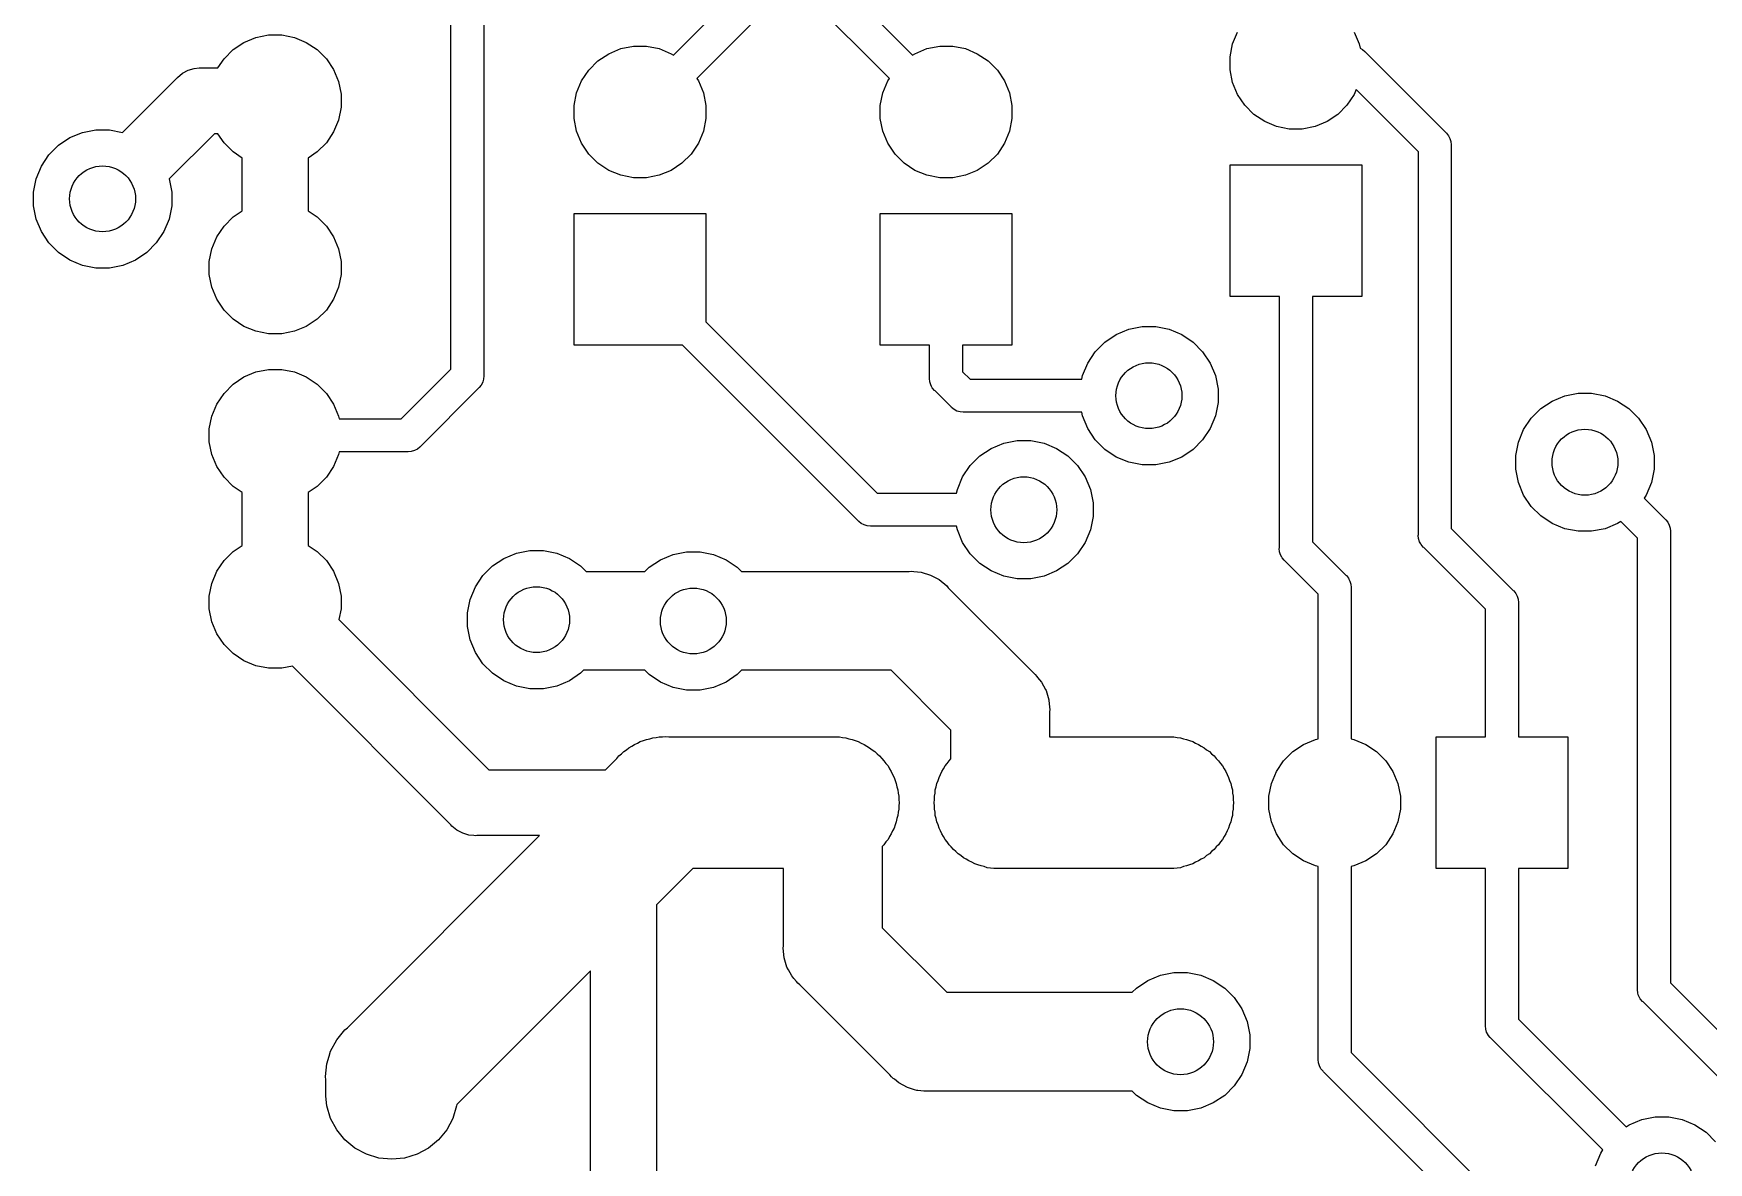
# Model space of a CAD drawing. Extents: x 3.33 to 7.29, y -2.55 to 0.23.
# Drawn here: x 3.331 to 4.333, y -1.38 to -0.705 of the extents above; entities that cross this region are included whole.
import ezdxf

# ---------------------------------------------------------------- set-up
doc = ezdxf.new("R2010")
doc.units = 0
doc.header["$MEASUREMENT"] = 0
doc.layers.add('BLACK', color=7, linetype='CONTINUOUS')

msp = doc.modelspace()

# ---------------------------------------------------------------- linework, layer by layer
at = {"layer": 'BLACK', "linetype": 'CONTINUOUS'}
for p, q in [((3.7137, -0.7184), (3.774, -0.6581)), ((3.7937, -0.6554), (3.8567, -0.7184)), ((3.7852, -0.6747), (3.7277, -0.7323)), ((3.8428, -0.7323), (3.7852, -0.6747)), ((3.5807, -0.9062), (3.5807, -0.6942)), ((3.6004, -0.6978), (3.6004, -0.9098)), ((3.4505, -0.7151), (3.4569, -0.7108)), ((3.4569, -0.7108), (3.4641, -0.7078)), ((3.4641, -0.7078), (3.4717, -0.7063)), ((3.4717, -0.7063), (3.4795, -0.7063)), ((3.4795, -0.7063), (3.4871, -0.7078)), ((3.4871, -0.7078), (3.4942, -0.7108)), ((3.4942, -0.7108), (3.5007, -0.7151)), ((4.048, -0.7117), (4.0509, -0.7046)), ((4.1207, -0.7046), (4.1237, -0.7117)), ((3.4414, -0.726), (3.445, -0.7206)), ((3.445, -0.7206), (3.4505, -0.7151)), ((3.5007, -0.7151), (3.5062, -0.7206)), ((3.5062, -0.7206), (3.5105, -0.727)), ((3.6686, -0.7218), (3.6751, -0.7175)), ((3.6751, -0.7175), (3.6822, -0.7145)), ((3.6822, -0.7145), (3.6898, -0.713)), ((3.6898, -0.713), (3.6976, -0.713)), ((3.6976, -0.713), (3.7052, -0.7145)), ((3.7052, -0.7145), (3.7123, -0.7175)), ((3.7123, -0.7175), (3.7137, -0.7184)), ((3.8567, -0.7184), (3.8581, -0.7175)), ((3.8581, -0.7175), (3.8653, -0.7145)), ((3.8653, -0.7145), (3.8729, -0.713)), ((3.8729, -0.713), (3.8807, -0.713)), ((3.8807, -0.713), (3.8883, -0.7145)), ((3.8883, -0.7145), (3.8954, -0.7175)), ((3.8954, -0.7175), (3.9019, -0.7218)), ((4.0465, -0.7194), (4.048, -0.7117)), ((4.0465, -0.7271), (4.0465, -0.7194)), ((4.1237, -0.7117), (4.1242, -0.7143)), ((4.1242, -0.7143), (4.1256, -0.715)), ((4.1256, -0.715), (4.1271, -0.7162)), ((4.1271, -0.7162), (4.1274, -0.7166)), ((4.1274, -0.7166), (4.1755, -0.7647)), ((3.4171, -0.7317), (3.4201, -0.7292)), ((3.4201, -0.7292), (3.4235, -0.7274)), ((3.4235, -0.7274), (3.4272, -0.7263)), ((3.4272, -0.7263), (3.4301, -0.726)), ((3.4301, -0.726), (3.4311, -0.7259)), ((3.4301, -0.726), (3.4301, -0.726)), ((3.4311, -0.7259), (3.4321, -0.726)), ((3.4321, -0.726), (3.4414, -0.726)), ((3.5105, -0.727), (3.5135, -0.7342)), ((3.6588, -0.7337), (3.6631, -0.7273)), ((3.6631, -0.7273), (3.6686, -0.7218)), ((3.9019, -0.7218), (3.9074, -0.7273)), ((3.9074, -0.7273), (3.9117, -0.7337)), ((4.048, -0.7347), (4.0465, -0.7271)), ((3.3844, -0.7646), (3.4165, -0.7324)), ((3.4165, -0.7324), (3.4171, -0.7317)), ((3.5135, -0.7342), (3.515, -0.7418)), ((3.6543, -0.7485), (3.6558, -0.7409)), ((3.6558, -0.7409), (3.6588, -0.7337)), ((3.7277, -0.7323), (3.7286, -0.7337)), ((3.7286, -0.7337), (3.7316, -0.7409)), ((3.7316, -0.7409), (3.7331, -0.7485)), ((3.8374, -0.7485), (3.8389, -0.7409)), ((3.8389, -0.7409), (3.8419, -0.7337)), ((3.8419, -0.7337), (3.8428, -0.7323)), ((3.9117, -0.7337), (3.9146, -0.7409)), ((3.9146, -0.7409), (3.9161, -0.7485)), ((4.0509, -0.7419), (4.048, -0.7347)), ((4.1219, -0.739), (4.1207, -0.7419)), ((4.1591, -0.7761), (4.1219, -0.739)), ((3.515, -0.7495), (3.5135, -0.7572)), ((3.515, -0.7418), (3.515, -0.7495)), ((3.6543, -0.7562), (3.6543, -0.7485)), ((3.7331, -0.7485), (3.7331, -0.7562)), ((3.8374, -0.7562), (3.8374, -0.7485)), ((3.9161, -0.7485), (3.9161, -0.7562)), ((4.0553, -0.7483), (4.0509, -0.7419)), ((4.0607, -0.7538), (4.0553, -0.7483)), ((4.1164, -0.7483), (4.1109, -0.7538)), ((4.1207, -0.7419), (4.1164, -0.7483)), ((3.5135, -0.7572), (3.5105, -0.7643)), ((3.6558, -0.7638), (3.6543, -0.7562)), ((3.7331, -0.7562), (3.7316, -0.7638)), ((3.8389, -0.7638), (3.8374, -0.7562)), ((3.9161, -0.7562), (3.9146, -0.7638)), ((4.0672, -0.7581), (4.0607, -0.7538)), ((4.0743, -0.7611), (4.0672, -0.7581)), ((4.0819, -0.7626), (4.0743, -0.7611)), ((4.0973, -0.7611), (4.0897, -0.7626)), ((4.1045, -0.7581), (4.0973, -0.7611)), ((4.1109, -0.7538), (4.1045, -0.7581)), ((3.3461, -0.7722), (3.3529, -0.7677)), ((3.3529, -0.7677), (3.3604, -0.7646)), ((3.3604, -0.7646), (3.3684, -0.763)), ((3.3684, -0.763), (3.3765, -0.763)), ((3.3765, -0.763), (3.3844, -0.7646)), ((3.4393, -0.7654), (3.4122, -0.7924)), ((3.4414, -0.7654), (3.4393, -0.7654)), ((3.445, -0.7708), (3.4414, -0.7654)), ((3.4505, -0.7762), (3.445, -0.7708)), ((3.5062, -0.7708), (3.5007, -0.7762)), ((3.5105, -0.7643), (3.5062, -0.7708)), ((3.6588, -0.771), (3.6558, -0.7638)), ((3.6631, -0.7775), (3.6588, -0.771)), ((3.7286, -0.771), (3.7243, -0.7775)), ((3.7316, -0.7638), (3.7286, -0.771)), ((3.8419, -0.771), (3.8389, -0.7638)), ((3.8462, -0.7775), (3.8419, -0.771)), ((3.9117, -0.771), (3.9074, -0.7775)), ((3.9146, -0.7638), (3.9117, -0.771)), ((4.0897, -0.7626), (4.0819, -0.7626)), ((4.1755, -0.7647), (4.1759, -0.7651)), ((4.1759, -0.7651), (4.1771, -0.7666)), ((4.1771, -0.7666), (4.178, -0.7683)), ((4.178, -0.7683), (4.1786, -0.7701)), ((4.1786, -0.7701), (4.1788, -0.772)), ((3.3358, -0.7847), (3.3403, -0.778)), ((3.3403, -0.778), (3.3461, -0.7722)), ((3.4559, -0.7799), (3.4505, -0.7762)), ((3.4559, -0.8115), (3.4559, -0.7799)), ((3.5007, -0.7762), (3.4953, -0.7799)), ((3.4953, -0.7799), (3.4953, -0.8115)), ((3.6686, -0.7829), (3.6631, -0.7775)), ((3.7243, -0.7775), (3.7188, -0.7829)), ((3.8517, -0.7829), (3.8462, -0.7775)), ((3.9074, -0.7775), (3.9019, -0.7829)), ((4.1591, -1.005), (4.1591, -0.7761)), ((4.1788, -0.772), (4.1787, -0.7725)), ((4.1787, -0.7725), (4.1787, -1.0014)), ((3.3327, -0.7923), (3.3358, -0.7847)), ((3.6751, -0.7873), (3.6686, -0.7829)), ((3.6822, -0.7902), (3.6751, -0.7873)), ((3.6898, -0.7917), (3.6822, -0.7902)), ((3.7052, -0.7902), (3.6976, -0.7917)), ((3.7123, -0.7873), (3.7052, -0.7902)), ((3.7188, -0.7829), (3.7123, -0.7873)), ((3.8581, -0.7873), (3.8517, -0.7829)), ((3.8653, -0.7902), (3.8581, -0.7873)), ((3.8729, -0.7917), (3.8653, -0.7902)), ((3.8883, -0.7902), (3.8807, -0.7917)), ((3.8954, -0.7873), (3.8883, -0.7902)), ((3.9019, -0.7829), (3.8954, -0.7873)), ((4.0465, -0.8626), (4.0465, -0.7839)), ((4.0465, -0.7839), (4.1252, -0.7839)), ((4.1252, -0.7839), (4.1252, -0.8626)), ((3.3311, -0.8003), (3.3327, -0.7923)), ((3.3311, -0.8084), (3.3311, -0.8003)), ((3.4122, -0.7924), (3.4138, -0.8003)), ((3.4138, -0.8003), (3.4138, -0.8084)), ((3.6976, -0.7917), (3.6898, -0.7917)), ((3.8807, -0.7917), (3.8729, -0.7917)), ((3.3327, -0.8164), (3.3311, -0.8084)), ((3.4138, -0.8084), (3.4122, -0.8164)), ((3.3358, -0.8239), (3.3327, -0.8164)), ((3.4122, -0.8164), (3.4091, -0.8239)), ((3.4407, -0.827), (3.445, -0.8206)), ((3.445, -0.8206), (3.4505, -0.8151)), ((3.4505, -0.8151), (3.4559, -0.8115)), ((3.4953, -0.8115), (3.5007, -0.8151)), ((3.5007, -0.8151), (3.5062, -0.8206)), ((3.5062, -0.8206), (3.5105, -0.827)), ((3.6543, -0.8917), (3.6543, -0.813)), ((3.6543, -0.813), (3.7331, -0.813)), ((3.7331, -0.813), (3.7331, -0.8778)), ((3.8374, -0.8917), (3.8374, -0.813)), ((3.8374, -0.813), (3.9161, -0.813)), ((3.9161, -0.813), (3.9161, -0.8917)), ((3.3403, -0.8307), (3.3358, -0.8239)), ((3.3461, -0.8364), (3.3403, -0.8307)), ((3.4045, -0.8307), (3.3988, -0.8364)), ((3.4091, -0.8239), (3.4045, -0.8307)), ((3.4377, -0.8342), (3.4407, -0.827)), ((3.5105, -0.827), (3.5135, -0.8342)), ((3.3529, -0.841), (3.3461, -0.8364)), ((3.3604, -0.8441), (3.3529, -0.841)), ((3.392, -0.841), (3.3845, -0.8441)), ((3.3988, -0.8364), (3.392, -0.841)), ((3.4362, -0.8418), (3.4377, -0.8342)), ((3.5135, -0.8342), (3.515, -0.8418)), ((3.3684, -0.8457), (3.3604, -0.8441)), ((3.3765, -0.8457), (3.3684, -0.8457)), ((3.3845, -0.8441), (3.3765, -0.8457)), ((3.4362, -0.8495), (3.4362, -0.8418)), ((3.4377, -0.8572), (3.4362, -0.8495)), ((3.515, -0.8495), (3.5135, -0.8572)), ((3.515, -0.8418), (3.515, -0.8495)), ((3.4407, -0.8643), (3.4377, -0.8572)), ((3.5135, -0.8572), (3.5105, -0.8643)), ((3.445, -0.8708), (3.4407, -0.8643)), ((3.4505, -0.8762), (3.445, -0.8708)), ((3.5062, -0.8708), (3.5007, -0.8762)), ((3.5105, -0.8643), (3.5062, -0.8708)), ((4.076, -0.8626), (4.0465, -0.8626)), ((4.076, -1.0129), (4.076, -0.8626)), ((4.1252, -0.8626), (4.0957, -0.8626)), ((4.0957, -0.8626), (4.0957, -1.0093)), ((3.4569, -0.8806), (3.4505, -0.8762)), ((3.4641, -0.8835), (3.4569, -0.8806)), ((3.4942, -0.8806), (3.4871, -0.8835)), ((3.5007, -0.8762), (3.4942, -0.8806)), ((3.7331, -0.8778), (3.8356, -0.9803)), ((3.986, -0.8823), (3.994, -0.8807)), ((3.994, -0.8807), (4.0021, -0.8807)), ((4.0021, -0.8807), (4.0101, -0.8823)), ((3.4717, -0.885), (3.4641, -0.8835)), ((3.4795, -0.885), (3.4717, -0.885)), ((3.4871, -0.8835), (3.4795, -0.885)), ((3.9659, -0.8957), (3.9717, -0.8899)), ((3.9717, -0.8899), (3.9785, -0.8854)), ((3.9785, -0.8854), (3.986, -0.8823)), ((4.0101, -0.8823), (4.0176, -0.8854)), ((4.0176, -0.8854), (4.0244, -0.8899)), ((4.0244, -0.8899), (4.0301, -0.8957)), ((3.7191, -0.8917), (3.6543, -0.8917)), ((3.8242, -0.9968), (3.7191, -0.8917)), ((3.8669, -0.8917), (3.8374, -0.8917)), ((3.8669, -0.9113), (3.8669, -0.8917)), ((3.9161, -0.8917), (3.8866, -0.8917)), ((3.8866, -0.8917), (3.8866, -0.9077)), ((3.9614, -0.9025), (3.9659, -0.8957)), ((4.0301, -0.8957), (4.0347, -0.9025)), ((3.4505, -0.9151), (3.4569, -0.9108)), ((3.4569, -0.9108), (3.4641, -0.9078)), ((3.4641, -0.9078), (3.4717, -0.9063)), ((3.4717, -0.9063), (3.4795, -0.9063)), ((3.4795, -0.9063), (3.4871, -0.9078)), ((3.4871, -0.9078), (3.4942, -0.9108)), ((3.4942, -0.9108), (3.5007, -0.9151)), ((3.551, -0.9358), (3.5807, -0.9062)), ((3.6004, -0.9102), (3.6002, -0.9122)), ((3.6004, -0.9098), (3.6004, -0.9102)), ((3.8669, -0.9118), (3.8669, -0.9113)), ((3.8866, -0.9077), (3.8911, -0.9122)), ((3.9578, -0.9122), (3.9583, -0.91)), ((3.9583, -0.91), (3.9614, -0.9025)), ((4.0347, -0.9025), (4.0378, -0.91)), ((4.0378, -0.91), (4.0394, -0.918)), ((3.4407, -0.927), (3.445, -0.9206)), ((3.445, -0.9206), (3.4505, -0.9151)), ((3.5007, -0.9151), (3.5062, -0.9206)), ((3.5062, -0.9206), (3.5105, -0.927)), ((3.5972, -0.9175), (3.5624, -0.9523)), ((3.5975, -0.9172), (3.5972, -0.9175)), ((3.5988, -0.9157), (3.5975, -0.9172)), ((3.5997, -0.914), (3.5988, -0.9157)), ((3.5998, -0.9137), (3.5997, -0.914)), ((3.6002, -0.9122), (3.5998, -0.9137)), ((3.8671, -0.9137), (3.8669, -0.9118)), ((3.8676, -0.9156), (3.8671, -0.9137)), ((3.8681, -0.9166), (3.8676, -0.9156)), ((3.8685, -0.9173), (3.8681, -0.9166)), ((3.8698, -0.9188), (3.8685, -0.9173)), ((3.8702, -0.9191), (3.8698, -0.9188)), ((3.8797, -0.9287), (3.8702, -0.9191)), ((3.8911, -0.9122), (3.9578, -0.9122)), ((4.0394, -0.918), (4.0394, -0.9261)), ((4.2466, -0.9221), (4.2546, -0.9205)), ((4.2546, -0.9205), (4.2627, -0.9205)), ((4.2627, -0.9205), (4.2707, -0.9221)), ((3.4377, -0.9342), (3.4407, -0.927)), ((3.5105, -0.927), (3.5135, -0.9342)), ((3.88, -0.929), (3.8797, -0.9287)), ((3.8815, -0.9303), (3.88, -0.929)), ((3.8832, -0.9312), (3.8815, -0.9303)), ((3.8841, -0.9315), (3.8832, -0.9312)), ((4.0394, -0.9261), (4.0378, -0.9341)), ((4.2265, -0.9355), (4.2323, -0.9297)), ((4.2323, -0.9297), (4.2391, -0.9252)), ((4.2391, -0.9252), (4.2466, -0.9221)), ((4.2707, -0.9221), (4.2782, -0.9252)), ((4.2782, -0.9252), (4.285, -0.9297)), ((4.285, -0.9297), (4.2908, -0.9355)), ((3.4362, -0.9418), (3.4377, -0.9342)), ((3.5135, -0.9342), (3.5138, -0.9358)), ((3.5138, -0.9358), (3.551, -0.9358)), ((3.8851, -0.9317), (3.8841, -0.9315)), ((3.887, -0.9319), (3.8851, -0.9317)), ((3.8875, -0.9319), (3.887, -0.9319)), ((3.9578, -0.9319), (3.8875, -0.9319)), ((3.9583, -0.9341), (3.9578, -0.9319)), ((3.9614, -0.9416), (3.9583, -0.9341)), ((4.0378, -0.9341), (4.0347, -0.9416)), ((4.222, -0.9422), (4.2265, -0.9355)), ((4.2908, -0.9355), (4.2953, -0.9422)), ((3.4362, -0.9495), (3.4362, -0.9418)), ((3.4377, -0.9572), (3.4362, -0.9495)), ((3.9036, -0.9535), (3.9112, -0.9504)), ((3.9112, -0.9504), (3.9192, -0.9488)), ((3.9192, -0.9488), (3.9273, -0.9488)), ((3.9273, -0.9488), (3.9353, -0.9504)), ((3.9353, -0.9504), (3.9428, -0.9535)), ((3.9659, -0.9484), (3.9614, -0.9416)), ((3.9717, -0.9542), (3.9659, -0.9484)), ((4.0301, -0.9484), (4.0244, -0.9542)), ((4.0347, -0.9416), (4.0301, -0.9484)), ((4.2173, -0.9577), (4.2189, -0.9498)), ((4.2189, -0.9498), (4.222, -0.9422)), ((4.2953, -0.9422), (4.2984, -0.9498)), ((4.2984, -0.9498), (4.3, -0.9577)), ((3.4407, -0.9643), (3.4377, -0.9572)), ((3.5135, -0.9572), (3.5105, -0.9643)), ((3.5138, -0.9555), (3.5135, -0.9572)), ((3.5546, -0.9555), (3.5138, -0.9555)), ((3.5551, -0.9556), (3.5546, -0.9555)), ((3.557, -0.9554), (3.5551, -0.9556)), ((3.5589, -0.9548), (3.557, -0.9554)), ((3.5606, -0.9539), (3.5589, -0.9548)), ((3.5621, -0.9527), (3.5606, -0.9539)), ((3.5624, -0.9523), (3.5621, -0.9527)), ((3.8911, -0.9638), (3.8969, -0.958)), ((3.8969, -0.958), (3.9036, -0.9535)), ((3.9428, -0.9535), (3.9496, -0.958)), ((3.9496, -0.958), (3.9553, -0.9638)), ((3.9785, -0.9587), (3.9717, -0.9542)), ((3.986, -0.9618), (3.9785, -0.9587)), ((4.0176, -0.9587), (4.0101, -0.9618)), ((4.0244, -0.9542), (4.0176, -0.9587)), ((4.2173, -0.9659), (4.2173, -0.9577)), ((4.3, -0.9577), (4.3, -0.9659)), ((3.445, -0.9708), (3.4407, -0.9643)), ((3.4505, -0.9762), (3.445, -0.9708)), ((3.5062, -0.9708), (3.5007, -0.9762)), ((3.5105, -0.9643), (3.5062, -0.9708)), ((3.8835, -0.9781), (3.8866, -0.9706)), ((3.8866, -0.9706), (3.8911, -0.9638)), ((3.9553, -0.9638), (3.9599, -0.9706)), ((3.9599, -0.9706), (3.963, -0.9781)), ((3.994, -0.9634), (3.986, -0.9618)), ((4.0021, -0.9634), (3.994, -0.9634)), ((4.0101, -0.9618), (4.0021, -0.9634)), ((4.2189, -0.9739), (4.2173, -0.9659)), ((4.3, -0.9659), (4.2984, -0.9739)), ((3.4559, -0.9799), (3.4505, -0.9762)), ((3.4559, -1.0115), (3.4559, -0.9799)), ((3.5007, -0.9762), (3.4953, -0.9799)), ((3.4953, -0.9799), (3.4953, -1.0115)), ((3.8356, -0.9803), (3.883, -0.9803)), ((3.883, -0.9803), (3.8835, -0.9781)), ((3.963, -0.9781), (3.9646, -0.9861)), ((4.222, -0.9814), (4.2189, -0.9739)), ((4.2265, -0.9882), (4.222, -0.9814)), ((4.2953, -0.9814), (4.294, -0.9833)), ((4.2984, -0.9739), (4.2953, -0.9814)), ((3.9646, -0.9861), (3.9646, -0.9942)), ((4.2323, -0.9939), (4.2265, -0.9882)), ((4.294, -0.9833), (4.3066, -0.9958)), ((3.8245, -0.9972), (3.8242, -0.9968)), ((3.826, -0.9984), (3.8245, -0.9972)), ((3.8277, -0.9993), (3.826, -0.9984)), ((3.8296, -0.9999), (3.8277, -0.9993)), ((3.8315, -1.0001), (3.8296, -0.9999)), ((3.832, -1), (3.8315, -1.0001)), ((3.883, -1), (3.832, -1)), ((3.8835, -1.0022), (3.883, -1)), ((3.9646, -0.9942), (3.963, -1.0022)), ((4.1787, -1.0014), (4.2157, -1.0384)), ((4.2391, -0.9984), (4.2323, -0.9939)), ((4.2466, -1.0016), (4.2391, -0.9984)), ((4.2782, -0.9984), (4.2707, -1.0016)), ((4.2801, -0.9972), (4.2782, -0.9984)), ((4.2902, -1.0072), (4.2801, -0.9972)), ((4.3066, -0.9958), (4.307, -0.9962)), ((4.307, -0.9962), (4.3082, -0.9977)), ((4.3082, -0.9977), (4.3091, -0.9994)), ((4.3091, -0.9994), (4.3097, -1.0012)), ((4.3097, -1.0012), (4.3099, -1.0031)), ((3.4505, -1.0151), (3.4559, -1.0115)), ((3.4953, -1.0115), (3.5007, -1.0151)), ((3.8866, -1.0097), (3.8835, -1.0022)), ((3.8911, -1.0165), (3.8866, -1.0097)), ((3.9599, -1.0097), (3.9553, -1.0165)), ((3.963, -1.0022), (3.9599, -1.0097)), ((4.0957, -1.0093), (4.1157, -1.0293)), ((4.159, -1.0055), (4.1591, -1.005)), ((4.1592, -1.0074), (4.159, -1.0055)), ((4.1598, -1.0093), (4.1592, -1.0074)), ((4.1605, -1.0106), (4.1598, -1.0093)), ((4.1607, -1.011), (4.1605, -1.0106)), ((4.1619, -1.0125), (4.1607, -1.011)), ((4.2546, -1.0031), (4.2466, -1.0016)), ((4.2627, -1.0031), (4.2546, -1.0031)), ((4.2707, -1.0016), (4.2627, -1.0031)), ((4.2902, -1.2767), (4.2902, -1.0072)), ((4.3099, -1.0031), (4.3098, -1.0036)), ((4.3098, -1.0036), (4.3098, -1.2731)), ((3.4407, -1.027), (3.445, -1.0206)), ((3.445, -1.0206), (3.4505, -1.0151)), ((3.5007, -1.0151), (3.5062, -1.0206)), ((3.5062, -1.0206), (3.5105, -1.027)), ((3.6055, -1.0238), (3.6123, -1.0193)), ((3.6123, -1.0193), (3.6198, -1.0162)), ((3.6198, -1.0162), (3.6278, -1.0146)), ((3.6278, -1.0146), (3.636, -1.0146)), ((3.636, -1.0146), (3.6439, -1.0162)), ((3.6439, -1.0162), (3.6515, -1.0193)), ((3.6515, -1.0193), (3.6582, -1.0238)), ((3.6992, -1.0246), (3.706, -1.0201)), ((3.706, -1.0201), (3.7135, -1.0169)), ((3.7135, -1.0169), (3.7215, -1.0153)), ((3.7215, -1.0153), (3.7297, -1.0153)), ((3.7297, -1.0153), (3.7376, -1.0169)), ((3.7376, -1.0169), (3.7452, -1.0201)), ((3.7452, -1.0201), (3.7519, -1.0246)), ((3.8969, -1.0223), (3.8911, -1.0165)), ((3.9553, -1.0165), (3.9496, -1.0223)), ((4.0759, -1.0134), (4.076, -1.0129)), ((4.0761, -1.0153), (4.0759, -1.0134)), ((4.0767, -1.0172), (4.0761, -1.0153)), ((4.0774, -1.0185), (4.0767, -1.0172)), ((4.0776, -1.0189), (4.0774, -1.0185)), ((4.0788, -1.0204), (4.0776, -1.0189)), ((4.0792, -1.0207), (4.0788, -1.0204)), ((4.0992, -1.0407), (4.0792, -1.0207)), ((4.1623, -1.0128), (4.1619, -1.0125)), ((4.1992, -1.0497), (4.1623, -1.0128)), ((3.4377, -1.0342), (3.4407, -1.027)), ((3.5105, -1.027), (3.5135, -1.0342)), ((3.5953, -1.0363), (3.5998, -1.0295)), ((3.5998, -1.0295), (3.6055, -1.0238)), ((3.6582, -1.0238), (3.6616, -1.0272)), ((3.6616, -1.0272), (3.6967, -1.0272)), ((3.6967, -1.0272), (3.6992, -1.0246)), ((3.7519, -1.0246), (3.7545, -1.0272)), ((3.7545, -1.0272), (3.8546, -1.0272)), ((3.8546, -1.0272), (3.8561, -1.027)), ((3.8561, -1.027), (3.8575, -1.0272)), ((3.8575, -1.0272), (3.8575, -1.0272)), ((3.8575, -1.0272), (3.8619, -1.0276)), ((3.8619, -1.0276), (3.8674, -1.0293)), ((3.8674, -1.0293), (3.8726, -1.032)), ((3.9036, -1.0268), (3.8969, -1.0223)), ((3.9112, -1.0299), (3.9036, -1.0268)), ((3.9192, -1.0315), (3.9112, -1.0299)), ((3.9273, -1.0315), (3.9192, -1.0315)), ((3.9353, -1.0299), (3.9273, -1.0315)), ((3.9428, -1.0268), (3.9353, -1.0299)), ((3.9496, -1.0223), (3.9428, -1.0268)), ((4.1157, -1.0293), (4.1161, -1.0296)), ((4.1161, -1.0296), (4.1173, -1.0311)), ((4.1173, -1.0311), (4.1176, -1.0318)), ((3.4362, -1.0418), (3.4377, -1.0342)), ((3.5135, -1.0342), (3.515, -1.0418)), ((3.5921, -1.0438), (3.5953, -1.0363)), ((3.8726, -1.032), (3.8771, -1.0357)), ((3.8771, -1.0357), (3.878, -1.0368)), ((3.878, -1.0368), (3.9289, -1.0878)), ((4.0992, -1.1272), (4.0992, -1.0407)), ((4.1176, -1.0318), (4.1182, -1.0328)), ((4.1182, -1.0328), (4.1188, -1.0347)), ((4.1188, -1.0347), (4.1189, -1.0366)), ((4.1189, -1.0366), (4.1189, -1.0371)), ((4.1189, -1.0371), (4.1189, -1.1272)), ((4.2157, -1.0384), (4.2161, -1.0387)), ((4.2161, -1.0387), (4.2173, -1.0402)), ((4.2173, -1.0402), (4.2182, -1.0419)), ((3.4362, -1.0495), (3.4362, -1.0418)), ((3.4377, -1.0572), (3.4362, -1.0495)), ((3.515, -1.0495), (3.5137, -1.0559)), ((3.515, -1.0418), (3.515, -1.0495)), ((3.5905, -1.0518), (3.5921, -1.0438)), ((4.1992, -1.126), (4.1992, -1.0497)), ((4.2182, -1.0419), (4.2188, -1.0437)), ((4.2188, -1.0437), (4.219, -1.0457)), ((4.219, -1.0457), (4.2189, -1.0461)), ((4.2189, -1.0461), (4.2189, -1.126)), ((3.4407, -1.0643), (3.4377, -1.0572)), ((3.5137, -1.0559), (3.6034, -1.1457)), ((3.5905, -1.06), (3.5905, -1.0518)), ((3.5921, -1.068), (3.5905, -1.06)), ((3.445, -1.0708), (3.4407, -1.0643)), ((3.4505, -1.0762), (3.445, -1.0708)), ((3.5953, -1.0755), (3.5921, -1.068)), ((3.4569, -1.0806), (3.4505, -1.0762)), ((3.4641, -1.0835), (3.4569, -1.0806)), ((3.5998, -1.0823), (3.5953, -1.0755)), ((3.4717, -1.085), (3.4641, -1.0835)), ((3.4795, -1.085), (3.4717, -1.085)), ((3.4859, -1.0838), (3.4795, -1.085)), ((3.5807, -1.1786), (3.4859, -1.0838)), ((3.6055, -1.088), (3.5998, -1.0823)), ((3.6123, -1.0925), (3.6055, -1.088)), ((3.6582, -1.088), (3.6515, -1.0925)), ((3.66, -1.0862), (3.6582, -1.088)), ((3.6967, -1.0862), (3.66, -1.0862)), ((3.6992, -1.0888), (3.6967, -1.0862)), ((3.706, -1.0933), (3.6992, -1.0888)), ((3.7519, -1.0888), (3.7452, -1.0933)), ((3.7545, -1.0862), (3.7519, -1.0888)), ((3.8438, -1.0862), (3.7545, -1.0862)), ((3.8795, -1.1219), (3.8438, -1.0862)), ((3.9289, -1.0878), (3.93, -1.0887)), ((3.93, -1.0887), (3.931, -1.0898)), ((3.931, -1.0898), (3.931, -1.0898)), ((3.931, -1.0898), (3.9314, -1.0904)), ((3.9314, -1.0904), (3.9337, -1.0932)), ((3.6198, -1.0957), (3.6123, -1.0925)), ((3.6278, -1.0972), (3.6198, -1.0957)), ((3.636, -1.0972), (3.6278, -1.0972)), ((3.6439, -1.0957), (3.636, -1.0972)), ((3.6515, -1.0925), (3.6439, -1.0957)), ((3.7135, -1.0964), (3.706, -1.0933)), ((3.7215, -1.098), (3.7135, -1.0964)), ((3.7297, -1.098), (3.7215, -1.098)), ((3.7376, -1.0964), (3.7297, -1.098)), ((3.7452, -1.0933), (3.7376, -1.0964)), ((3.9337, -1.0932), (3.9361, -1.0976)), ((3.9361, -1.0976), (3.9365, -1.0983)), ((3.9365, -1.0983), (3.9382, -1.1039)), ((3.9382, -1.1039), (3.9382, -1.104)), ((3.9382, -1.104), (3.9386, -1.1082)), ((3.9386, -1.1082), (3.9386, -1.1082)), ((3.9386, -1.1082), (3.9387, -1.1097)), ((3.9387, -1.1097), (3.9386, -1.1111)), ((3.9386, -1.1111), (3.9386, -1.126)), ((3.6871, -1.1325), (3.6888, -1.1316)), ((3.6888, -1.1316), (3.6904, -1.1305)), ((3.6904, -1.1305), (3.6922, -1.1297)), ((3.6922, -1.1297), (3.6939, -1.1288)), ((3.6939, -1.1288), (3.6958, -1.1282)), ((3.6958, -1.1282), (3.6976, -1.1275)), ((3.6976, -1.1275), (3.6995, -1.1271)), ((3.6995, -1.1271), (3.7013, -1.1265)), ((3.7013, -1.1265), (3.7033, -1.1264)), ((3.7033, -1.1264), (3.7052, -1.126)), ((3.7052, -1.126), (3.7071, -1.126)), ((3.7071, -1.126), (3.7091, -1.1258)), ((3.7091, -1.1258), (3.711, -1.126)), ((3.711, -1.126), (3.8129, -1.126)), ((3.8129, -1.126), (3.8148, -1.1264)), ((3.8148, -1.1264), (3.8168, -1.1265)), ((3.8168, -1.1265), (3.8186, -1.1271)), ((3.8186, -1.1271), (3.8205, -1.1275)), ((3.8205, -1.1275), (3.8223, -1.1282)), ((3.8223, -1.1282), (3.8242, -1.1288)), ((3.8242, -1.1288), (3.8259, -1.1297)), ((3.8259, -1.1297), (3.8277, -1.1305)), ((3.8277, -1.1305), (3.8293, -1.1316)), ((3.8293, -1.1316), (3.831, -1.1325)), ((3.8795, -1.1392), (3.8795, -1.1219)), ((3.9386, -1.126), (4.0129, -1.126)), ((4.0129, -1.126), (4.0148, -1.1264)), ((4.0148, -1.1264), (4.0168, -1.1265)), ((4.0168, -1.1265), (4.0186, -1.1271)), ((4.0186, -1.1271), (4.0205, -1.1275)), ((4.0205, -1.1275), (4.0223, -1.1282)), ((4.0223, -1.1282), (4.0242, -1.1288)), ((4.0242, -1.1288), (4.0259, -1.1297)), ((4.0259, -1.1297), (4.0277, -1.1305)), ((4.0277, -1.1305), (4.0293, -1.1316)), ((4.0293, -1.1316), (4.031, -1.1325)), ((4.084, -1.1348), (4.0904, -1.1305)), ((4.0904, -1.1305), (4.0976, -1.1275)), ((4.0976, -1.1275), (4.0992, -1.1272)), ((4.1189, -1.1272), (4.1205, -1.1275)), ((4.1205, -1.1275), (4.1277, -1.1305)), ((4.1277, -1.1305), (4.1341, -1.1348)), ((4.1697, -1.2047), (4.1697, -1.126)), ((4.1697, -1.126), (4.1992, -1.126)), ((4.2189, -1.126), (4.2484, -1.126)), ((4.2484, -1.126), (4.2484, -1.2047)), ((3.6731, -1.1457), (3.6785, -1.1403)), ((3.6785, -1.1403), (3.6799, -1.1389)), ((3.6785, -1.1403), (3.6785, -1.1403)), ((3.6799, -1.1389), (3.6811, -1.1374)), ((3.6811, -1.1374), (3.6826, -1.1361)), ((3.6826, -1.1361), (3.684, -1.1348)), ((3.684, -1.1348), (3.6856, -1.1337)), ((3.6856, -1.1337), (3.6871, -1.1325)), ((3.831, -1.1325), (3.8325, -1.1337)), ((3.8325, -1.1337), (3.8342, -1.1348)), ((3.8342, -1.1348), (3.8355, -1.1361)), ((3.8355, -1.1361), (3.837, -1.1374)), ((3.837, -1.1374), (3.8383, -1.1389)), ((3.8383, -1.1389), (3.8396, -1.1403)), ((3.8396, -1.1403), (3.8407, -1.1419)), ((3.8774, -1.1419), (3.8785, -1.1403)), ((3.8785, -1.1403), (3.8795, -1.1392)), ((4.031, -1.1325), (4.0325, -1.1337)), ((4.0325, -1.1337), (4.0342, -1.1348)), ((4.0342, -1.1348), (4.0355, -1.1361)), ((4.0355, -1.1361), (4.037, -1.1374)), ((4.037, -1.1374), (4.0383, -1.1389)), ((4.0383, -1.1389), (4.0396, -1.1403)), ((4.0396, -1.1403), (4.0407, -1.1419)), ((4.0742, -1.1467), (4.0785, -1.1403)), ((4.0785, -1.1403), (4.084, -1.1348)), ((4.1341, -1.1348), (4.1396, -1.1403)), ((4.1396, -1.1403), (4.1439, -1.1467)), ((3.6034, -1.1457), (3.6731, -1.1457)), ((3.8407, -1.1419), (3.842, -1.1434)), ((3.842, -1.1434), (3.8429, -1.1451)), ((3.8429, -1.1451), (3.8439, -1.1467)), ((3.8439, -1.1467), (3.8447, -1.1485)), ((3.8447, -1.1485), (3.8456, -1.1502)), ((3.8456, -1.1502), (3.8462, -1.1521)), ((3.8719, -1.1521), (3.8725, -1.1502)), ((3.8725, -1.1502), (3.8734, -1.1485)), ((3.8734, -1.1485), (3.8742, -1.1467)), ((3.8742, -1.1467), (3.8752, -1.1451)), ((3.8752, -1.1451), (3.8762, -1.1434)), ((3.8762, -1.1434), (3.8774, -1.1419)), ((4.0407, -1.1419), (4.0419, -1.1434)), ((4.0419, -1.1434), (4.0429, -1.1451)), ((4.0429, -1.1451), (4.0439, -1.1467)), ((4.0439, -1.1467), (4.0447, -1.1485)), ((4.0447, -1.1485), (4.0456, -1.1502)), ((4.0456, -1.1502), (4.0462, -1.1521)), ((4.0712, -1.1539), (4.0742, -1.1467)), ((4.1439, -1.1467), (4.1469, -1.1539)), ((3.8462, -1.1521), (3.8469, -1.1539)), ((3.8469, -1.1539), (3.8473, -1.1558)), ((3.8473, -1.1558), (3.8479, -1.1576)), ((3.8479, -1.1576), (3.8481, -1.1596)), ((3.8481, -1.1596), (3.8484, -1.1615)), ((3.8484, -1.1615), (3.8484, -1.1634)), ((3.8697, -1.1615), (3.8701, -1.1596)), ((3.8697, -1.1634), (3.8697, -1.1615)), ((3.8701, -1.1596), (3.8702, -1.1576)), ((3.8702, -1.1576), (3.8708, -1.1558)), ((3.8708, -1.1558), (3.8712, -1.1539)), ((3.8712, -1.1539), (3.8719, -1.1521)), ((4.0462, -1.1521), (4.0469, -1.1539)), ((4.0469, -1.1539), (4.0473, -1.1558)), ((4.0473, -1.1558), (4.0479, -1.1576)), ((4.0479, -1.1576), (4.048, -1.1596)), ((4.048, -1.1596), (4.0484, -1.1615)), ((4.0484, -1.1615), (4.0484, -1.1634)), ((4.0697, -1.1615), (4.0712, -1.1539)), ((4.0697, -1.1692), (4.0697, -1.1615)), ((4.1469, -1.1539), (4.1484, -1.1615)), ((4.1484, -1.1615), (4.1484, -1.1692)), ((3.8481, -1.1711), (3.8479, -1.1731)), ((3.8484, -1.1692), (3.8481, -1.1711)), ((3.8484, -1.1634), (3.8486, -1.1654)), ((3.8486, -1.1654), (3.8484, -1.1673)), ((3.8484, -1.1673), (3.8484, -1.1692)), ((3.8695, -1.1654), (3.8697, -1.1634)), ((3.8697, -1.1673), (3.8695, -1.1654)), ((3.8697, -1.1692), (3.8697, -1.1673)), ((3.8701, -1.1711), (3.8697, -1.1692)), ((3.8702, -1.1731), (3.8701, -1.1711)), ((4.048, -1.1711), (4.0479, -1.1731)), ((4.0484, -1.1692), (4.048, -1.1711)), ((4.0484, -1.1634), (4.0486, -1.1654)), ((4.0486, -1.1654), (4.0484, -1.1673)), ((4.0484, -1.1673), (4.0484, -1.1692)), ((4.0712, -1.1768), (4.0697, -1.1692)), ((4.1484, -1.1692), (4.1469, -1.1768)), ((3.5813, -1.1793), (3.5807, -1.1786)), ((3.5843, -1.1818), (3.5813, -1.1793)), ((3.8456, -1.1805), (3.8447, -1.1822)), ((3.8462, -1.1786), (3.8456, -1.1805)), ((3.8469, -1.1768), (3.8462, -1.1786)), ((3.8473, -1.1749), (3.8469, -1.1768)), ((3.8479, -1.1731), (3.8473, -1.1749)), ((3.8708, -1.1749), (3.8702, -1.1731)), ((3.8712, -1.1768), (3.8708, -1.1749)), ((3.8719, -1.1786), (3.8712, -1.1768)), ((3.8725, -1.1805), (3.8719, -1.1786)), ((3.8734, -1.1822), (3.8725, -1.1805)), ((4.0456, -1.1805), (4.0447, -1.1822)), ((4.0462, -1.1786), (4.0456, -1.1805)), ((4.0469, -1.1768), (4.0462, -1.1786)), ((4.0473, -1.1749), (4.0469, -1.1768)), ((4.0479, -1.1731), (4.0473, -1.1749)), ((4.0742, -1.184), (4.0712, -1.1768)), ((4.1469, -1.1768), (4.1439, -1.184)), ((3.5188, -1.2999), (3.6337, -1.185)), ((3.5877, -1.1836), (3.5843, -1.1818)), ((3.5914, -1.1847), (3.5877, -1.1836)), ((3.5943, -1.185), (3.5914, -1.1847)), ((3.5953, -1.1851), (3.5943, -1.185)), ((3.5943, -1.185), (3.5943, -1.185)), ((3.5962, -1.185), (3.5953, -1.1851)), ((3.6337, -1.185), (3.5962, -1.185)), ((3.8396, -1.1905), (3.8386, -1.1915)), ((3.8386, -1.1915), (3.8386, -1.2401)), ((3.8407, -1.1888), (3.8396, -1.1905)), ((3.842, -1.1873), (3.8407, -1.1888)), ((3.8429, -1.1856), (3.842, -1.1873)), ((3.8439, -1.184), (3.8429, -1.1856)), ((3.8447, -1.1822), (3.8439, -1.184)), ((3.8742, -1.184), (3.8734, -1.1822)), ((3.8752, -1.1856), (3.8742, -1.184)), ((3.8762, -1.1873), (3.8752, -1.1856)), ((3.8774, -1.1888), (3.8762, -1.1873)), ((3.8785, -1.1905), (3.8774, -1.1888)), ((3.8798, -1.1918), (3.8785, -1.1905)), ((4.0396, -1.1905), (4.0383, -1.1918)), ((4.0407, -1.1888), (4.0396, -1.1905)), ((4.0419, -1.1873), (4.0407, -1.1888)), ((4.0429, -1.1856), (4.0419, -1.1873)), ((4.0439, -1.184), (4.0429, -1.1856)), ((4.0447, -1.1822), (4.0439, -1.184)), ((4.0785, -1.1905), (4.0742, -1.184)), ((4.084, -1.1959), (4.0785, -1.1905)), ((4.1396, -1.1905), (4.1341, -1.1959)), ((4.1439, -1.184), (4.1396, -1.1905)), ((3.8811, -1.1933), (3.8798, -1.1918)), ((3.8826, -1.1946), (3.8811, -1.1933)), ((3.884, -1.1959), (3.8826, -1.1946)), ((3.8856, -1.197), (3.884, -1.1959)), ((3.8871, -1.1983), (3.8856, -1.197)), ((3.8888, -1.1992), (3.8871, -1.1983)), ((3.8904, -1.2002), (3.8888, -1.1992)), ((3.8922, -1.201), (3.8904, -1.2002)), ((3.8939, -1.2019), (3.8922, -1.201)), ((4.0259, -1.201), (4.0242, -1.2019)), ((4.0277, -1.2002), (4.0259, -1.201)), ((4.0293, -1.1992), (4.0277, -1.2002)), ((4.031, -1.1983), (4.0293, -1.1992)), ((4.0325, -1.197), (4.031, -1.1983)), ((4.0342, -1.1959), (4.0325, -1.197)), ((4.0355, -1.1946), (4.0342, -1.1959)), ((4.037, -1.1933), (4.0355, -1.1946)), ((4.0383, -1.1918), (4.037, -1.1933)), ((4.0904, -1.2002), (4.084, -1.1959)), ((4.0976, -1.2032), (4.0904, -1.2002)), ((4.1277, -1.2002), (4.1205, -1.2032)), ((4.1341, -1.1959), (4.1277, -1.2002)), ((3.7254, -1.2047), (3.7035, -1.2265)), ((3.7795, -1.2047), (3.7254, -1.2047)), ((3.7795, -1.2509), (3.7795, -1.2047)), ((3.8958, -1.2025), (3.8939, -1.2019)), ((3.8976, -1.2032), (3.8958, -1.2025)), ((3.8995, -1.2036), (3.8976, -1.2032)), ((3.9013, -1.2042), (3.8995, -1.2036)), ((3.9033, -1.2044), (3.9013, -1.2042)), ((3.9052, -1.2047), (3.9033, -1.2044)), ((4.0129, -1.2047), (3.9052, -1.2047)), ((4.0148, -1.2044), (4.0129, -1.2047)), ((4.0168, -1.2042), (4.0148, -1.2044)), ((4.0186, -1.2036), (4.0168, -1.2042)), ((4.0205, -1.2032), (4.0186, -1.2036)), ((4.0223, -1.2025), (4.0205, -1.2032)), ((4.0242, -1.2019), (4.0223, -1.2025)), ((4.0992, -1.2035), (4.0976, -1.2032)), ((4.0992, -1.3184), (4.0992, -1.2035)), ((4.1205, -1.2032), (4.1189, -1.2035)), ((4.1189, -1.2035), (4.1189, -1.3148)), ((4.1992, -1.2047), (4.1697, -1.2047)), ((4.1992, -1.2983), (4.1992, -1.2047)), ((4.2484, -1.2047), (4.2189, -1.2047)), ((4.2189, -1.2047), (4.2189, -1.2947)), ((3.7035, -1.2265), (3.7035, -1.6153)), ((3.8386, -1.2401), (3.8772, -1.2787)), ((3.7794, -1.2524), (3.7795, -1.2509)), ((3.7799, -1.2582), (3.7794, -1.2524)), ((3.7816, -1.2637), (3.7799, -1.2582)), ((3.6642, -1.2659), (3.5842, -1.3459)), ((3.6642, -1.6157), (3.6642, -1.2659)), ((3.7825, -1.2653), (3.7816, -1.2637)), ((3.7844, -1.2689), (3.7825, -1.2653)), ((3.7857, -1.2704), (3.7844, -1.2689)), ((3.7872, -1.2722), (3.7857, -1.2704)), ((3.9906, -1.2762), (3.9973, -1.2716)), ((3.9973, -1.2716), (4.0049, -1.2685)), ((4.0049, -1.2685), (4.0129, -1.2669)), ((4.0129, -1.2669), (4.021, -1.2669)), ((4.021, -1.2669), (4.029, -1.2685)), ((4.029, -1.2685), (4.0365, -1.2716)), ((4.0365, -1.2716), (4.0433, -1.2762)), ((3.7881, -1.2733), (3.7872, -1.2722)), ((3.7872, -1.2722), (3.7872, -1.2722)), ((3.7892, -1.2743), (3.7881, -1.2733)), ((3.8431, -1.3281), (3.7892, -1.2743)), ((3.8772, -1.2787), (3.988, -1.2787)), ((3.988, -1.2787), (3.9906, -1.2762)), ((4.0433, -1.2762), (4.049, -1.2819)), ((4.2901, -1.2772), (4.2902, -1.2767)), ((4.2903, -1.2791), (4.2901, -1.2772)), ((4.2906, -1.2802), (4.2903, -1.2791)), ((4.2909, -1.281), (4.2906, -1.2802)), ((4.2918, -1.2827), (4.2909, -1.281)), ((4.3098, -1.2731), (4.5143, -1.4776)), ((4.049, -1.2819), (4.0536, -1.2887)), ((4.0536, -1.2887), (4.0567, -1.2962)), ((4.293, -1.2842), (4.2918, -1.2827)), ((4.2934, -1.2845), (4.293, -1.2842)), ((4.5029, -1.494), (4.2934, -1.2845)), ((3.5124, -1.3072), (3.5173, -1.3012)), ((3.5173, -1.3012), (3.5188, -1.2999)), ((4.0567, -1.2962), (4.0583, -1.3042)), ((4.1992, -1.2988), (4.1992, -1.2983)), ((4.1994, -1.3008), (4.1992, -1.2988)), ((4.1999, -1.3026), (4.1994, -1.3008)), ((4.2189, -1.2947), (4.2833, -1.3591)), ((3.5087, -1.314), (3.5124, -1.3072)), ((4.0583, -1.3042), (4.0583, -1.3123)), ((4.2008, -1.3042), (4.1999, -1.3026)), ((4.2008, -1.3043), (4.2008, -1.3042)), ((4.2021, -1.3058), (4.2008, -1.3043)), ((4.2024, -1.3061), (4.2021, -1.3058)), ((4.2694, -1.373), (4.2024, -1.3061)), ((3.5057, -1.3291), (3.5065, -1.3214)), ((3.5065, -1.3214), (3.5078, -1.3169)), ((3.5078, -1.3169), (3.5087, -1.314)), ((4.0567, -1.3203), (4.0536, -1.3278)), ((4.0583, -1.3123), (4.0567, -1.3203)), ((4.0992, -1.3189), (4.0992, -1.3184)), ((4.0994, -1.3208), (4.0992, -1.3189)), ((4.0999, -1.3227), (4.0994, -1.3208)), ((4.1189, -1.3148), (4.2619, -1.4579)), ((3.5059, -1.3311), (3.5057, -1.3291)), ((3.5059, -1.3409), (3.5059, -1.3311)), ((3.844, -1.3293), (3.8431, -1.3281)), ((3.8451, -1.3302), (3.844, -1.3293)), ((3.8458, -1.3307), (3.8451, -1.3302)), ((3.8451, -1.3302), (3.8451, -1.3302)), ((3.8485, -1.3329), (3.8458, -1.3307)), ((4.0536, -1.3278), (4.049, -1.3346)), ((4.1006, -1.324), (4.0999, -1.3227)), ((4.1008, -1.3244), (4.1006, -1.324)), ((4.1021, -1.3259), (4.1008, -1.3244)), ((4.1024, -1.3262), (4.1021, -1.3259)), ((4.2506, -1.4743), (4.1024, -1.3262)), ((3.5065, -1.3467), (3.5059, -1.3409)), ((3.8536, -1.3357), (3.8485, -1.3329)), ((3.8578, -1.337), (3.8536, -1.3357)), ((3.8592, -1.3374), (3.8578, -1.337)), ((3.8598, -1.3374), (3.8592, -1.3374)), ((3.8635, -1.3378), (3.8598, -1.3374)), ((3.865, -1.3379), (3.8635, -1.3378)), ((3.8635, -1.3378), (3.8635, -1.3378)), ((3.8664, -1.3378), (3.865, -1.3379)), ((3.988, -1.3378), (3.8664, -1.3378)), ((3.9906, -1.3404), (3.988, -1.3378)), ((3.9973, -1.3449), (3.9906, -1.3404)), ((4.0433, -1.3404), (4.0365, -1.3449)), ((4.049, -1.3346), (4.0433, -1.3404)), ((3.5087, -1.3541), (3.5065, -1.3467)), ((3.5841, -1.3467), (3.5818, -1.3541)), ((3.5842, -1.3459), (3.5841, -1.3467)), ((4.0049, -1.348), (3.9973, -1.3449)), ((4.0129, -1.3496), (4.0049, -1.348)), ((4.021, -1.3496), (4.0129, -1.3496)), ((4.029, -1.348), (4.021, -1.3496)), ((4.0365, -1.3449), (4.029, -1.348)), ((3.5124, -1.361), (3.5087, -1.3541)), ((3.5173, -1.367), (3.5124, -1.361)), ((3.5782, -1.361), (3.5732, -1.367)), ((3.5818, -1.3541), (3.5782, -1.361)), ((4.2833, -1.3591), (4.2851, -1.3579)), ((4.2851, -1.3579), (4.2927, -1.3547)), ((4.2927, -1.3547), (4.3007, -1.3532)), ((4.3007, -1.3532), (4.3088, -1.3532)), ((4.3088, -1.3532), (4.3168, -1.3547)), ((4.3168, -1.3547), (4.3243, -1.3579)), ((4.3243, -1.3579), (4.3311, -1.3624)), ((3.5233, -1.3719), (3.5173, -1.367)), ((3.5301, -1.3755), (3.5233, -1.3719)), ((3.5673, -1.3719), (3.5604, -1.3755)), ((3.5732, -1.367), (3.5673, -1.3719)), ((4.3311, -1.3624), (4.3368, -1.3681)), ((3.5376, -1.3778), (3.5301, -1.3755)), ((3.5453, -1.3785), (3.5376, -1.3778)), ((3.553, -1.3778), (3.5453, -1.3785)), ((3.5604, -1.3755), (3.553, -1.3778)), ((4.265, -1.3824), (4.2681, -1.3749)), ((4.2681, -1.3749), (4.2694, -1.373))]:
    msp.add_line(p, q, dxfattribs=at)
at = {"layer": 'BLACK'}
for centre in [(3.3724, -0.8043), (3.998, -0.922), (4.2587, -0.9618), (3.9232, -0.9902), (3.6319, -1.0559), (3.7256, -1.0567), (4.0169, -1.3083), (4.3047, -1.3945)]:
    msp.add_circle(centre, 0.0197, dxfattribs=at)

doc.saveas('drawing.dxf')
